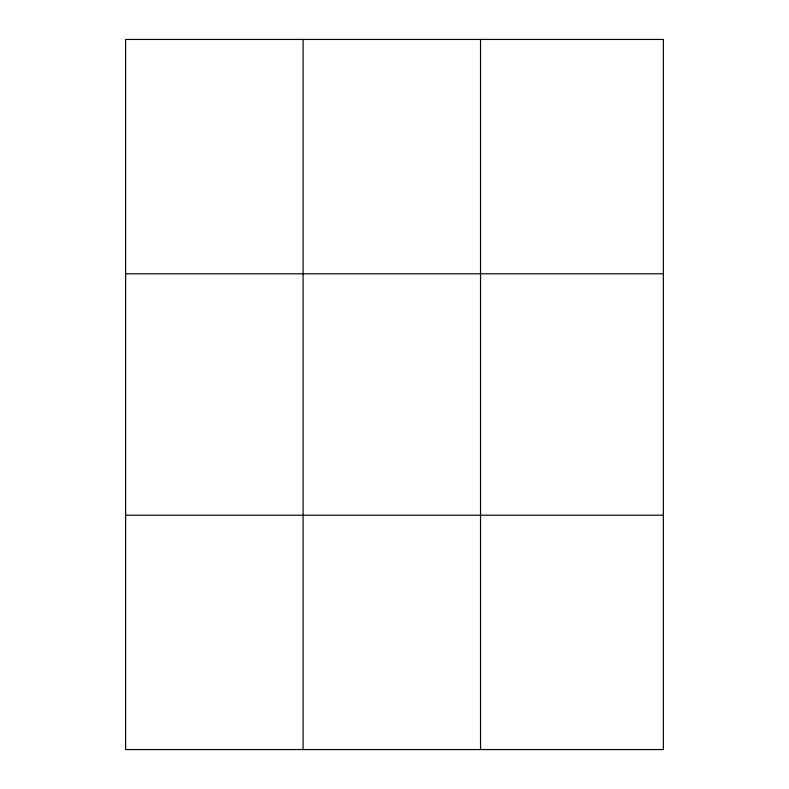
<?xml version="1.0" encoding="UTF-8"?>
<svg xmlns="http://www.w3.org/2000/svg" width="789" height="789" viewBox="0 0 789 789"><rect width="100%" height="100%" fill="white"/><g stroke="black" fill="none" stroke-linecap="round" stroke-linejoin="round"><path stroke-width="1.18" d="M303.084 749.55L303.084 39.45M480.54 749.55L480.54 39.45M125.619 273.783L663.381 273.783M125.619 515.217L663.381 515.217M663.381 702.683L663.381 749.55L125.619 749.55L125.619 39.45L663.381 39.45L663.381 702.683"/></g></svg>
